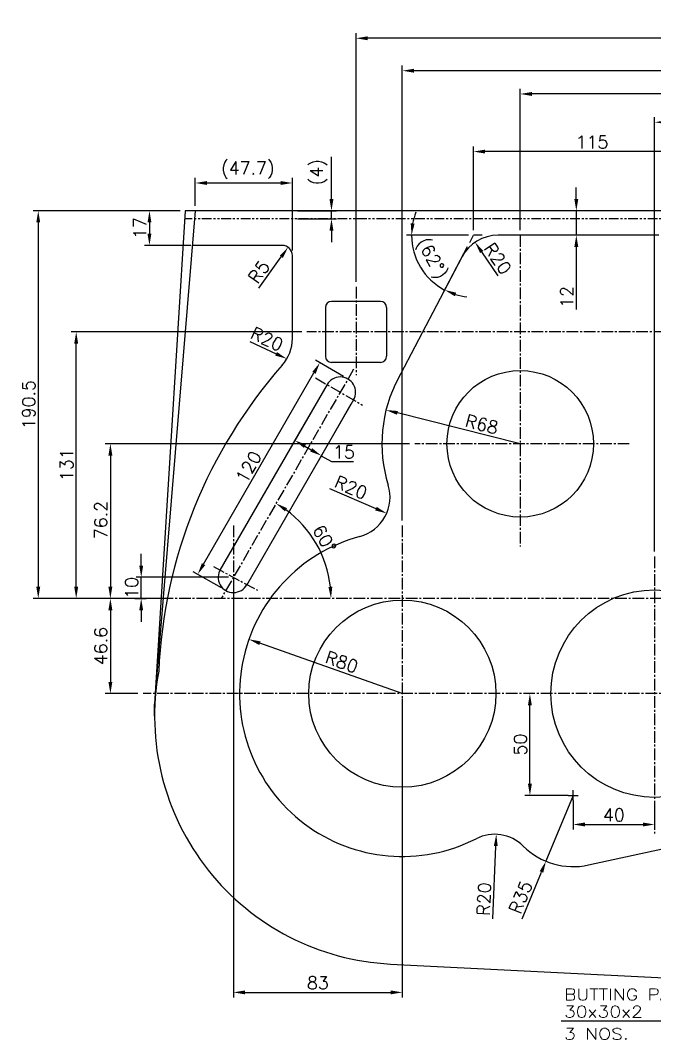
# Model space of a CAD drawing. Header units: millimetres. Extents: x -4466 to 20635, y -2270 to 9154.
# Drawn here: x 18240 to 18551, y 7707 to 8208 of the extents above; entities that cross this region are included whole.
import ezdxf

# ---------------------------------------------------------------- set-up
doc = ezdxf.new("R2010")
doc.units = ezdxf.units.MM
doc.header["$LTSCALE"] = 0.3
doc.header["$PDSIZE"] = -50
doc.linetypes.add('CENTER2', pattern=[28.575, 19.05, -3.175, 3.175, -3.175])
doc.linetypes.add('PHANTOM2', pattern=[31.75, 15.875, -3.175, 3.175, -3.175, 3.175, -3.175])
for name, color, linetype in [('center', 1, 'CENTER2'), ('CHAIN ...', 8, 'PHANTOM2'), ('ht', 6, 'Continuous')]:
    doc.layers.add(name, color=color, linetype=linetype)
doc.styles.add('rs', font='romans.shx')
doc.styles.get("Standard").update_dxf_attribs({"font": 'romans.shx'})
doc.dimstyles.new('sarab', dxfattribs={"dimscale": 3, "dimtxt": 2.5, "dimasz": 2.3, "dimexe": 1, "dimexo": 1, "dimtad": 1, "dimdec": 3, "dimdsep": 46, "dimtxsty": 'rs', "dimcen": 0, "dimclrd": 1, "dimclre": 1, "dimclrt": 7, "dimadec": 3, "dimazin": 2, "dimtfac": 1, "dimtdec": 3, "dimtmove": 0, "dimatfit": 3, "dimfxl": 1, "dimarcsym": 0})
doc.dimstyles.new('sarab$0', dxfattribs={"dimscale": 3, "dimtxt": 2.5, "dimasz": 2.3, "dimexe": 1, "dimexo": 1, "dimtad": 1, "dimdec": 3, "dimdsep": 46, "dimtxsty": 'rs', "dimcen": 0, "dimclrd": 1, "dimclre": 1, "dimclrt": 7, "dimadec": 3, "dimazin": 2, "dimtfac": 1, "dimtdec": 3, "dimtmove": 0, "dimatfit": 3, "dimfxl": 1, "dimarcsym": 0})

# ---------------------------------------------------------------- blocks, each defined once
blk = doc.blocks.new('*D762')
at = {"color": 1, "lineweight": -2, "transparency": 16777216}
blk.add_line((18485.31, 7999.57), (18424.95, 8014.76), dxfattribs=at)
at = {"color": 1, "transparency": 16777216}
blk.add_solid([(18425.18, 8015.69), (18424.71, 8013.83), (18419.37, 8016.16)], dxfattribs=at)
at = {"layer": 'Defpoints', "color": 0, "transparency": 16777216}
for p in [(18419.37, 8016.16), (18485.31, 7999.57)]:
    blk.add_point(p, dxfattribs=at)
at = {"color": 7, "transparency": 16777216, "insert": (18466.43, 8009.15), "char_height": 6.25, "attachment_point": 5, "rotation": 345.8779, "style": 'rs'}
blk.add_mtext('R68', dxfattribs=at)
blk = doc.blocks.new('*D763')
at = {"color": 1, "lineweight": -2, "transparency": 16777216}
blk.add_line((18427.36, 7876.82), (18357.37, 7901.59), dxfattribs=at)
at = {"color": 1, "transparency": 16777216}
blk.add_solid([(18357.69, 7902.5), (18357.05, 7900.69), (18351.95, 7903.51)], dxfattribs=at)
at = {"layer": 'Defpoints', "color": 0, "transparency": 16777216}
for p in [(18351.95, 7903.51), (18427.36, 7876.82)]:
    blk.add_point(p, dxfattribs=at)
at = {"color": 7, "transparency": 16777216, "insert": (18397.61, 7892.32), "char_height": 6.25, "attachment_point": 5, "rotation": 340.5107, "style": 'rs'}
blk.add_mtext('R80', dxfattribs=at)
blk = doc.blocks.new('*D764')
at = {"color": 1, "lineweight": -2, "transparency": 16777216}
blk.add_line((18471.82, 7766.13), (18473.3, 7801.93), dxfattribs=at)
at = {"color": 1, "transparency": 16777216}
blk.add_solid([(18472.34, 7801.97), (18474.26, 7801.89), (18473.54, 7807.68)], dxfattribs=at)
at = {"layer": 'Defpoints', "color": 0, "transparency": 16777216}
for p in [(18473.54, 7807.68), (18472.71, 7787.69)]:
    blk.add_point(p, dxfattribs=at)
at = {"color": 7, "transparency": 16777216, "insert": (18467.53, 7775.91), "char_height": 6.25, "attachment_point": 5, "rotation": 87.6388, "style": 'rs'}
blk.add_mtext('R20', dxfattribs=at)
blk = doc.blocks.new('*D865')
at = {"color": 1, "lineweight": -2, "transparency": 16777216}
for p, q in [((18511.36, 7826.82), (18497.95, 7794.49)), ((18486.19, 7766.14), (18495.75, 7789.18))]:
    blk.add_line(p, q, dxfattribs=at)
at = {"color": 1, "transparency": 16777216}
blk.add_solid([(18494.86, 7789.55), (18496.63, 7788.81), (18497.95, 7794.49)], dxfattribs=at)
at = {"layer": 'Defpoints', "color": 0, "transparency": 16777216}
for p in [(18511.36, 7826.82), (18497.95, 7794.49)]:
    blk.add_point(p, dxfattribs=at)
at = {"color": 7, "transparency": 16777216, "insert": (18485.54, 7776.8), "char_height": 6.25, "attachment_point": 5, "rotation": 67.466, "style": 'rs'}
blk.add_mtext('R35', dxfattribs=at)
blk = doc.blocks.new('*D867')
at = {"color": 1, "lineweight": -2, "transparency": 16777216}
for p, q in [((18312.22, 7923.57), (18281.38, 7923.57)), ((18283.88, 7917.82), (18283.88, 7882.57)), ((18297.44, 7876.82), (18281.38, 7876.82))]:
    blk.add_line(p, q, dxfattribs=at)
at = {"color": 1, "transparency": 16777216}
for points in [[(18282.92, 7917.82), (18284.84, 7917.82), (18283.88, 7923.57)], [(18282.92, 7882.57), (18284.84, 7882.57), (18283.88, 7876.82)]]:
    blk.add_solid(points, dxfattribs=at)
at = {"layer": 'Defpoints', "color": 0, "transparency": 16777216}
for p in [(18314.72, 7923.57), (18283.88, 7876.82), (18299.94, 7876.82)]:
    blk.add_point(p, dxfattribs=at)
at = {"color": 7, "transparency": 16777216, "insert": (18279.2, 7900.19), "char_height": 6.25, "attachment_point": 5, "rotation": 90, "style": 'rs'}
blk.add_mtext('46.6', dxfattribs=at)
blk = doc.blocks.new('*D890')
at = {"color": 1, "lineweight": -2, "transparency": 16777216}
for p, q in [((18462.31, 8104.57), (18462.31, 8145.65)), ((18571.56, 8143.15), (18468.06, 8143.15)), ((18577.31, 8104.57), (18577.31, 8145.65))]:
    blk.add_line(p, q, dxfattribs=at)
at = {"color": 1, "transparency": 16777216}
for points in [[(18468.06, 8144.11), (18468.06, 8142.19), (18462.31, 8143.15)], [(18571.56, 8144.11), (18571.56, 8142.19), (18577.31, 8143.15)]]:
    blk.add_solid(points, dxfattribs=at)
at = {"layer": 'Defpoints', "color": 0, "transparency": 16777216}
for p in [(18462.31, 8143.15), (18462.31, 8102.07), (18577.31, 8102.07)]:
    blk.add_point(p, dxfattribs=at)
at = {"color": 7, "transparency": 16777216, "insert": (18520.6, 8147.84), "char_height": 6.25, "attachment_point": 5, "style": 'rs'}
blk.add_mtext('115', dxfattribs=at)
blk = doc.blocks.new('*D892')
at = {"color": 1, "lineweight": -2, "transparency": 16777216}
for p, q in [((18459.81, 8102.07), (18429.4, 8102.07)), ((18459.31, 8096.34), (18447.02, 8072.92))]:
    blk.add_line(p, q, dxfattribs=at)
for start, end in [(158.3065, 169.1532), (180, 242.3104), (253.1571, 264.0039)]:
    blk.add_arc((18462.31, 8102.07), 30.42, start, end, dxfattribs=at)
at = {"color": 1, "transparency": 16777216}
for points in [[(18433.39, 8107.7), (18431.49, 8107.88), (18431.9, 8102.07)], [(18453.14, 8072.07), (18453.86, 8073.84), (18448.18, 8075.13)]]:
    blk.add_solid(points, dxfattribs=at)
at = {"layer": 'Defpoints', "color": 0, "transparency": 16777216}
for p in [(18460.47, 8098.56), (18462.31, 8102.07), (18462.31, 8102.07), (18466.57, 8102.07), (18439.55, 8081.9)]:
    blk.add_point(p, dxfattribs=at)
at = {"color": 7, "transparency": 16777216, "insert": (18441.33, 8090.23), "char_height": 6.25, "attachment_point": 5, "rotation": 299.4335, "style": 'rs'}
blk.add_mtext('(62%%D)', dxfattribs=at)
blk = doc.blocks.new('*D893')
at = {"color": 1, "lineweight": -2, "transparency": 16777216}
for p, q in [((18551.36, 7946.65), (18551.36, 8160.07)), ((18734.61, 8116.57), (18734.61, 8160.07)), ((18728.86, 8157.57), (18557.11, 8157.57))]:
    blk.add_line(p, q, dxfattribs=at)
at = {"color": 1, "transparency": 16777216}
for points in [[(18557.11, 8158.53), (18557.11, 8156.62), (18551.36, 8157.57)], [(18728.86, 8158.53), (18728.86, 8156.62), (18734.61, 8157.57)]]:
    blk.add_solid(points, dxfattribs=at)
at = {"layer": 'Defpoints', "color": 0, "transparency": 16777216}
for p in [(18551.36, 8157.57), (18734.61, 8114.07), (18551.36, 7944.15)]:
    blk.add_point(p, dxfattribs=at)
at = {"color": 7, "transparency": 16777216, "insert": (18645.34, 8162.26), "char_height": 6.25, "attachment_point": 5, "style": 'rs'}
blk.add_mtext('183.25', dxfattribs=at)
blk = doc.blocks.new('*D894')
at = {"color": 1, "lineweight": -2, "transparency": 16777216}
for p, q in [((18485.31, 8104.57), (18485.31, 8173.96)), ((18734.61, 8116.57), (18734.61, 8173.96)), ((18728.86, 8171.46), (18491.06, 8171.46))]:
    blk.add_line(p, q, dxfattribs=at)
at = {"color": 1, "transparency": 16777216}
for points in [[(18491.06, 8172.42), (18491.06, 8170.5), (18485.31, 8171.46)], [(18728.86, 8172.42), (18728.86, 8170.5), (18734.61, 8171.46)]]:
    blk.add_solid(points, dxfattribs=at)
at = {"layer": 'Defpoints', "color": 0, "transparency": 16777216}
for p in [(18485.31, 8171.46), (18734.61, 8114.07), (18485.31, 8102.07)]:
    blk.add_point(p, dxfattribs=at)
at = {"color": 7, "transparency": 16777216, "insert": (18608.64, 8176.15), "char_height": 6.25, "attachment_point": 5, "style": 'rs'}
blk.add_mtext('249.3', dxfattribs=at)
blk = doc.blocks.new('*D783')
at = {"color": 1, "lineweight": -2, "transparency": 16777216}
for p, q in [((18427.36, 7961.91), (18427.36, 8185.39)), ((18734.61, 8172.89), (18734.61, 8185.39)), ((18728.86, 8182.89), (18433.11, 8182.89))]:
    blk.add_line(p, q, dxfattribs=at)
at = {"color": 1, "transparency": 16777216}
for points in [[(18433.11, 8183.85), (18433.11, 8181.94), (18427.36, 8182.89)], [(18728.86, 8183.85), (18728.86, 8181.94), (18734.61, 8182.89)]]:
    blk.add_solid(points, dxfattribs=at)
at = {"layer": 'Defpoints', "color": 0, "transparency": 16777216}
for p in [(18427.36, 8182.89), (18734.61, 8170.39), (18427.36, 7959.41)]:
    blk.add_point(p, dxfattribs=at)
at = {"color": 7, "transparency": 16777216, "insert": (18620.19, 8187.58), "char_height": 6.25, "attachment_point": 5, "style": 'rs'}
blk.add_mtext('307.25', dxfattribs=at)
blk = doc.blocks.new('*D895')
at = {"color": 1, "lineweight": -2, "transparency": 16777216}
for p, q in [((18430.96, 7999.57), (18281.38, 7999.57)), ((18283.88, 7993.82), (18283.88, 7929.32)), ((18310.66, 7923.57), (18281.38, 7923.57))]:
    blk.add_line(p, q, dxfattribs=at)
at = {"color": 1, "transparency": 16777216}
for points in [[(18282.92, 7993.82), (18284.84, 7993.82), (18283.88, 7999.57)], [(18282.92, 7929.32), (18284.84, 7929.32), (18283.88, 7923.57)]]:
    blk.add_solid(points, dxfattribs=at)
at = {"layer": 'Defpoints', "color": 0, "transparency": 16777216}
for p in [(18433.46, 7999.57), (18283.88, 7923.57), (18313.16, 7923.57)]:
    blk.add_point(p, dxfattribs=at)
at = {"color": 7, "transparency": 16777216, "insert": (18279.2, 7962.1), "char_height": 6.25, "attachment_point": 5, "rotation": 90, "style": 'rs'}
blk.add_mtext('76.2', dxfattribs=at)
blk = doc.blocks.new('*D784')
at = {"color": 1, "lineweight": -2, "transparency": 16777216}
for p, q in [((18490.07, 7832.57), (18490.07, 7871.07)), ((18508.86, 7826.82), (18487.57, 7826.82))]:
    blk.add_line(p, q, dxfattribs=at)
at = {"color": 1, "transparency": 16777216}
for points in [[(18489.11, 7871.07), (18491.03, 7871.07), (18490.07, 7876.82)], [(18489.11, 7832.57), (18491.03, 7832.57), (18490.07, 7826.82)]]:
    blk.add_solid(points, dxfattribs=at)
at = {"layer": 'Defpoints', "color": 0, "transparency": 16777216}
for p in [(18490.07, 7876.82), (18490.07, 7876.82), (18511.36, 7826.82)]:
    blk.add_point(p, dxfattribs=at)
at = {"color": 7, "transparency": 16777216, "insert": (18485.38, 7851.82), "char_height": 6.25, "attachment_point": 5, "rotation": 90, "style": 'rs'}
blk.add_mtext('50', dxfattribs=at)
blk = doc.blocks.new('*D896')
at = {"color": 1, "lineweight": -2, "transparency": 16777216}
for p, q in [((18511.36, 7824.32), (18511.36, 7810.03)), ((18551.36, 7823.32), (18551.36, 7810.03)), ((18517.11, 7812.53), (18545.61, 7812.53))]:
    blk.add_line(p, q, dxfattribs=at)
at = {"color": 1, "transparency": 16777216}
for points in [[(18517.11, 7813.49), (18517.11, 7811.57), (18511.36, 7812.53)], [(18545.61, 7813.49), (18545.61, 7811.57), (18551.36, 7812.53)]]:
    blk.add_solid(points, dxfattribs=at)
at = {"layer": 'Defpoints', "color": 0, "transparency": 16777216}
for p in [(18511.36, 7826.82), (18551.36, 7825.82), (18551.36, 7812.53)]:
    blk.add_point(p, dxfattribs=at)
at = {"color": 7, "transparency": 16777216, "insert": (18531.36, 7817.22), "char_height": 6.25, "attachment_point": 5, "style": 'rs'}
blk.add_mtext('40', dxfattribs=at)
blk = doc.blocks.new('*D791')
at = {"color": 1, "lineweight": -2, "transparency": 16777216}
for p, q in [((18512.88, 8119.82), (18512.88, 8125.57)), ((18512.88, 8114.07), (18512.88, 8102.07)), ((18512.88, 8096.32), (18512.88, 8065.55))]:
    blk.add_line(p, q, dxfattribs=at)
at = {"color": 1, "transparency": 16777216}
for points in [[(18511.92, 8119.82), (18513.83, 8119.82), (18512.88, 8114.07)], [(18511.92, 8096.32), (18513.83, 8096.32), (18512.88, 8102.07)]]:
    blk.add_solid(points, dxfattribs=at)
at = {"layer": 'Defpoints', "color": 0, "transparency": 16777216}
for p in [(18512.88, 8114.07), (18512.88, 8102.07), (18512.88, 8102.07)]:
    blk.add_point(p, dxfattribs=at)
at = {"color": 7, "transparency": 16777216, "insert": (18508.19, 8071.73), "char_height": 6.25, "attachment_point": 5, "rotation": 90, "style": 'rs'}
blk.add_mtext('12', dxfattribs=at)
blk = doc.blocks.new('*D899')
at = {"color": 1, "lineweight": -2, "transparency": 16777216}
for p, q in [((18318.11, 8114.07), (18245.93, 8114.07)), ((18248.43, 8108.32), (18248.43, 7929.32)), ((18310.66, 7923.57), (18245.93, 7923.57))]:
    blk.add_line(p, q, dxfattribs=at)
at = {"color": 1, "transparency": 16777216}
for points in [[(18247.47, 8108.32), (18249.39, 8108.32), (18248.43, 8114.07)], [(18247.47, 7929.32), (18249.39, 7929.32), (18248.43, 7923.57)]]:
    blk.add_solid(points, dxfattribs=at)
at = {"layer": 'Defpoints', "color": 0, "transparency": 16777216}
for p in [(18320.61, 8114.07), (18248.43, 7923.57), (18313.16, 7923.57)]:
    blk.add_point(p, dxfattribs=at)
at = {"color": 7, "transparency": 16777216, "insert": (18243.74, 8018.82), "char_height": 6.25, "attachment_point": 5, "rotation": 90, "style": 'rs'}
blk.add_mtext('190.5', dxfattribs=at)
blk = doc.blocks.new('*D797')
at = {"color": 1, "lineweight": -2, "transparency": 16777216}
for p, q in [((18325.61, 8116.57), (18325.61, 8130.22)), ((18373.31, 8094.57), (18373.31, 8130.22)), ((18331.36, 8127.72), (18367.56, 8127.72))]:
    blk.add_line(p, q, dxfattribs=at)
at = {"color": 1, "transparency": 16777216}
for points in [[(18331.36, 8128.68), (18331.36, 8126.76), (18325.61, 8127.72)], [(18367.56, 8128.68), (18367.56, 8126.76), (18373.31, 8127.72)]]:
    blk.add_solid(points, dxfattribs=at)
at = {"layer": 'Defpoints', "color": 0, "transparency": 16777216}
for p in [(18373.31, 8127.72), (18325.61, 8114.07), (18373.31, 8092.07)]:
    blk.add_point(p, dxfattribs=at)
at = {"color": 7, "transparency": 16777216, "insert": (18351.41, 8134.04), "char_height": 6.25, "attachment_point": 5, "style": 'rs'}
blk.add_mtext('(47.7)', dxfattribs=at)
blk = doc.blocks.new('*D798')
at = {"color": 1, "lineweight": -2, "transparency": 16777216}
for p, q in [((18316.68, 8114.07), (18300.58, 8114.07)), ((18303.08, 8108.32), (18303.08, 8102.82)), ((18323.35, 8097.07), (18300.58, 8097.07))]:
    blk.add_line(p, q, dxfattribs=at)
at = {"color": 1, "transparency": 16777216}
for points in [[(18302.13, 8108.32), (18304.04, 8108.32), (18303.08, 8114.07)], [(18302.13, 8102.82), (18304.04, 8102.82), (18303.08, 8097.07)]]:
    blk.add_solid(points, dxfattribs=at)
at = {"layer": 'Defpoints', "color": 0, "transparency": 16777216}
for p in [(18319.18, 8114.07), (18303.08, 8097.07), (18325.85, 8097.07)]:
    blk.add_point(p, dxfattribs=at)
at = {"color": 7, "transparency": 16777216, "insert": (18298.4, 8105.57), "char_height": 6.25, "attachment_point": 5, "rotation": 90, "style": 'rs'}
blk.add_mtext('17', dxfattribs=at)
blk = doc.blocks.new('*D805')
at = {"color": 1, "lineweight": -2, "transparency": 16777216}
blk.add_line((18352.4, 8049.77), (18365.33, 8043.78), dxfattribs=at)
at = {"color": 1, "transparency": 16777216}
blk.add_solid([(18365.73, 8044.65), (18364.93, 8042.91), (18370.55, 8041.36)], dxfattribs=at)
at = {"layer": 'Defpoints', "color": 0, "transparency": 16777216}
for p in [(18352.4, 8049.77), (18370.55, 8041.36)]:
    blk.add_point(p, dxfattribs=at)
at = {"color": 7, "transparency": 16777216, "insert": (18360.84, 8051.03), "char_height": 6.25, "attachment_point": 5, "rotation": 335.1183, "style": 'rs'}
blk.add_mtext('R20', dxfattribs=at)
blk = doc.blocks.new('*D806')
at = {"color": 1, "lineweight": -2, "transparency": 16777216}
blk.add_line((18356.88, 8075.98), (18367.88, 8091.46), dxfattribs=at)
at = {"color": 1, "transparency": 16777216}
blk.add_solid([(18367.1, 8092.01), (18368.66, 8090.9), (18371.21, 8096.15)], dxfattribs=at)
at = {"layer": 'Defpoints', "color": 0, "transparency": 16777216}
for p in [(18371.21, 8096.15), (18368.31, 8092.07)]:
    blk.add_point(p, dxfattribs=at)
at = {"color": 7, "transparency": 16777216, "insert": (18356.89, 8084.09), "char_height": 6.25, "attachment_point": 5, "rotation": 54.5966, "style": 'rs'}
blk.add_mtext('R5', dxfattribs=at)
blk = doc.blocks.new('*D946')
at = {"color": 1, "lineweight": -2, "transparency": 16777216}
blk.add_line((18474.41, 8082.07), (18466.37, 8093.84), dxfattribs=at)
at = {"color": 1, "transparency": 16777216}
blk.add_solid([(18467.17, 8094.38), (18465.58, 8093.3), (18463.13, 8098.59)], dxfattribs=at)
at = {"layer": 'Defpoints', "color": 0, "transparency": 16777216}
for p in [(18463.13, 8098.59), (18474.41, 8082.07)]:
    blk.add_point(p, dxfattribs=at)
at = {"color": 7, "transparency": 16777216, "insert": (18474.26, 8090.6), "char_height": 6.25, "attachment_point": 5, "rotation": 304.3042, "style": 'rs'}
blk.add_mtext('R20', dxfattribs=at)
blk = doc.blocks.new('*D808')
at = {"color": 1, "lineweight": -2, "transparency": 16777216}
for p, q in [((18392.54, 8119.82), (18392.54, 8140.6)), ((18375.81, 8114.07), (18395.04, 8114.07)), ((18392.54, 8110.07), (18392.54, 8114.07)), ((18375.81, 8110.07), (18395.04, 8110.07)), ((18392.54, 8104.32), (18392.54, 8098.57))]:
    blk.add_line(p, q, dxfattribs=at)
at = {"color": 1, "transparency": 16777216}
for points in [[(18391.58, 8119.82), (18393.5, 8119.82), (18392.54, 8114.07)], [(18391.58, 8104.32), (18393.5, 8104.32), (18392.54, 8110.07)]]:
    blk.add_solid(points, dxfattribs=at)
at = {"layer": 'Defpoints', "color": 0, "transparency": 16777216}
for p in [(18373.31, 8114.07), (18373.31, 8110.07), (18392.54, 8110.07)]:
    blk.add_point(p, dxfattribs=at)
at = {"color": 7, "transparency": 16777216, "insert": (18386.22, 8133.08), "char_height": 6.25, "attachment_point": 5, "rotation": 90, "style": 'rs'}
blk.add_mtext('(4)', dxfattribs=at)
blk = doc.blocks.new('*D823')
at = {"color": 1, "lineweight": -2, "transparency": 16777216}
blk.add_line((18391.49, 7977.61), (18414.39, 7967.71), dxfattribs=at)
at = {"color": 1, "transparency": 16777216}
blk.add_solid([(18414.77, 7968.59), (18414.01, 7966.83), (18419.66, 7965.43)], dxfattribs=at)
at = {"layer": 'Defpoints', "color": 0, "transparency": 16777216}
for p in [(18401.31, 7973.36), (18419.66, 7965.43)]:
    blk.add_point(p, dxfattribs=at)
at = {"color": 7, "transparency": 16777216, "insert": (18402.16, 7978.1), "char_height": 6.25, "attachment_point": 5, "rotation": 336.618, "style": 'rs'}
blk.add_mtext('R20', dxfattribs=at)
blk = doc.blocks.new('*D990')
at = {"layer": 'Defpoints', "color": 0, "transparency": 16777216}
for p in [(18404.61, 8198.83), (18734.61, 8170.39), (18404.61, 8076.68)]:
    blk.add_point(p, dxfattribs=at)
at = {"layer": 'ht', "color": 1, "lineweight": -2, "transparency": 16777216}
for p, q in [((18404.61, 8079.18), (18404.61, 8201.33)), ((18728.86, 8198.83), (18410.36, 8198.83)), ((18734.61, 8172.89), (18734.61, 8201.33))]:
    blk.add_line(p, q, dxfattribs=at)
at = {"layer": 'ht', "color": 1, "transparency": 16777216}
for points in [[(18410.36, 8199.79), (18410.36, 8197.87), (18404.61, 8198.83)], [(18728.86, 8199.79), (18728.86, 8197.87), (18734.61, 8198.83)]]:
    blk.add_solid(points, dxfattribs=at)
at = {"layer": 'ht', "color": 7, "transparency": 16777216, "insert": (18569.61, 8203.52), "char_height": 6.25, "attachment_point": 5, "style": 'rs'}
blk.add_mtext('330', dxfattribs=at)
blk = doc.blocks.new('_DatumFilled')
at = {"color": 0, "linetype": 'ByBlock'}
blk.add_solid([(0, 0.577), (-1, 0), (0, -0.577)], dxfattribs=at)
blk = doc.blocks.new('*D947')
at = {"color": 1, "lineweight": -2, "transparency": 16777216}
for p, q in [((18378, 8054.57), (18264.58, 8054.57)), ((18267.08, 7929.32), (18267.08, 8048.82)), ((18293.38, 7923.57), (18264.58, 7923.57))]:
    blk.add_line(p, q, dxfattribs=at)
at = {"color": 1, "transparency": 16777216}
for points in [[(18266.12, 8048.82), (18268.04, 8048.82), (18267.08, 8054.57)], [(18266.12, 7929.32), (18268.04, 7929.32), (18267.08, 7923.57)]]:
    blk.add_solid(points, dxfattribs=at)
at = {"layer": 'Defpoints', "color": 0, "transparency": 16777216}
for p in [(18267.08, 8054.57), (18380.5, 8054.57), (18295.88, 7923.57)]:
    blk.add_point(p, dxfattribs=at)
at = {"color": 7, "transparency": 16777216, "insert": (18262.39, 7989.31), "char_height": 6.25, "attachment_point": 5, "rotation": 90, "style": 'rs'}
blk.add_mtext('131', dxfattribs=at)
blk = doc.blocks.new('*D1005')
at = {"color": 1, "lineweight": -2, "transparency": 16777216}
for p, q in [((18398.45, 8032.65), (18384.64, 8040.63)), ((18329.68, 7940.43), (18383.93, 8034.4)), ((18338.45, 7928.73), (18324.64, 7936.7))]:
    blk.add_line(p, q, dxfattribs=at)
at = {"color": 1, "transparency": 16777216}
for points in [[(18383.1, 8034.88), (18384.76, 8033.92), (18386.8, 8039.38)], [(18328.85, 7940.91), (18330.51, 7939.96), (18326.8, 7935.45)]]:
    blk.add_solid(points, dxfattribs=at)
at = {"layer": 'Defpoints', "color": 0, "transparency": 16777216}
for p in [(18386.8, 8039.38), (18400.61, 8031.4), (18340.61, 7927.48)]:
    blk.add_point(p, dxfattribs=at)
at = {"color": 7, "transparency": 16777216, "insert": (18351.85, 7988.21), "char_height": 6.25, "attachment_point": 5, "rotation": 60, "style": 'rs'}
blk.add_mtext('120', dxfattribs=at)
blk = doc.blocks.new('*D1006')
at = {"color": 1, "lineweight": -2, "transparency": 16777216}
for p, q in [((18344.36, 7931.48), (18344.36, 7727.53)), ((18427.36, 7874.32), (18427.36, 7727.53)), ((18350.11, 7730.03), (18421.61, 7730.03))]:
    blk.add_line(p, q, dxfattribs=at)
at = {"color": 1, "transparency": 16777216}
for points in [[(18350.11, 7730.99), (18350.11, 7729.07), (18344.36, 7730.03)], [(18421.61, 7730.99), (18421.61, 7729.07), (18427.36, 7730.03)]]:
    blk.add_solid(points, dxfattribs=at)
at = {"layer": 'Defpoints', "color": 0, "transparency": 16777216}
for p in [(18344.36, 7933.98), (18427.36, 7876.82), (18427.36, 7730.03)]:
    blk.add_point(p, dxfattribs=at)
at = {"color": 7, "transparency": 16777216, "insert": (18385.86, 7734.72), "char_height": 6.25, "attachment_point": 5, "style": 'rs'}
blk.add_mtext('83', dxfattribs=at)
blk = doc.blocks.new('*D1007')
at = {"color": 1, "lineweight": -2, "transparency": 16777216}
blk.add_arc((18338.35, 7923.57), 53.96, 6.1087, 53.8913, dxfattribs=at)
at = {"color": 1, "transparency": 16777216}
for points in [[(18369.63, 7966.36), (18370.68, 7967.96), (18365.33, 7970.3)], [(18392.96, 7929.36), (18391.05, 7929.26), (18392.31, 7923.57)]]:
    blk.add_solid(points, dxfattribs=at)
at = {"layer": 'Defpoints', "color": 0, "transparency": 16777216}
for p in [(18403.36, 8036.17), (18389.06, 7942.02), (18291.11, 7923.57), (18338.31, 7923.5), (18923.43, 7923.57)]:
    blk.add_point(p, dxfattribs=at)
at = {"color": 7, "transparency": 16777216, "insert": (18389.14, 7952.89), "char_height": 6.25, "attachment_point": 5, "rotation": 300, "style": 'rs'}
blk.add_mtext('60°', dxfattribs=at)
blk = doc.blocks.new('*D1008')
at = {"color": 1, "lineweight": -2, "transparency": 16777216}
for p, q in [((18299.03, 7939.73), (18299.03, 7945.48)), ((18341.86, 7933.98), (18296.53, 7933.98)), ((18299.03, 7923.57), (18299.03, 7933.98)), ((18295.88, 7923.57), (18301.53, 7923.57)), ((18299.03, 7917.82), (18299.03, 7912.07))]:
    blk.add_line(p, q, dxfattribs=at)
at = {"color": 1, "transparency": 16777216}
for points in [[(18298.07, 7939.73), (18299.99, 7939.73), (18299.03, 7933.98)], [(18298.07, 7917.82), (18299.99, 7917.82), (18299.03, 7923.57)]]:
    blk.add_solid(points, dxfattribs=at)
at = {"layer": 'Defpoints', "color": 0, "transparency": 16777216}
for p in [(18299.03, 7933.98), (18344.36, 7933.98), (18293.38, 7923.57)]:
    blk.add_point(p, dxfattribs=at)
at = {"color": 7, "transparency": 16777216, "insert": (18294.34, 7928.77), "char_height": 6.25, "attachment_point": 5, "rotation": 90, "style": 'rs'}
blk.add_mtext('10', dxfattribs=at)
blk = doc.blocks.new('*D1009')
at = {"color": 1, "lineweight": -2, "transparency": 16777216}
for p, q in [((18389.12, 8026.49), (18373.29, 7999.07)), ((18402.11, 8018.99), (18386.28, 7991.57)), ((18379.52, 7998.36), (18382.55, 7996.61)), ((18387.53, 7993.74), (18392.51, 7990.86)), ((18392.51, 7990.86), (18403.3, 7990.86))]:
    blk.add_line(p, q, dxfattribs=at)
at = {"color": 1, "transparency": 16777216}
for points in [[(18380, 7999.19), (18379.04, 7997.53), (18374.54, 8001.24)], [(18383.03, 7997.44), (18382.07, 7995.78), (18387.53, 7993.74)]]:
    blk.add_solid(points, dxfattribs=at)
at = {"layer": 'Defpoints', "color": 0, "transparency": 16777216}
for p in [(18390.37, 8028.66), (18403.36, 8021.16), (18387.53, 7993.74)]:
    blk.add_point(p, dxfattribs=at)
at = {"color": 7, "transparency": 16777216, "insert": (18398.68, 7995.55), "char_height": 6.25, "attachment_point": 5, "style": 'rs'}
blk.add_mtext('15', dxfattribs=at)

msp = doc.modelspace()

# ---------------------------------------------------------------- linework, layer by layer
for p, q in [((18320.61478, 8114.06958), (18305.61478, 7871.58949)), ((18325.61478, 8114.06958), (18305.92644, 7876.62759)), ((18891.61478, 8114.06958), (18320.61478, 8114.06958)), ((18460.47159, 8098.55726), (18462.31478, 8102.06958)), ((18466.57002, 8102.06958), (18462.31478, 8102.06958)), ((18553.47971, 8102.06958), (18474.40584, 8102.06958)), ((18368.31478, 8097.06958), (18324.1155, 8097.06958)), ((18373.31478, 8051.38246), (18373.31478, 8092.06958)), ((18424.75779, 8030.50258), (18456.69629, 8091.36322)), ((18416.61478, 8069.56958), (18392.61478, 8069.56958)), ((18389.61478, 8066.56958), (18389.61478, 8042.56958)), ((18419.61478, 8066.56958), (18419.61478, 8042.56958)), ((18416.61478, 8039.56958), (18392.61478, 8039.56958)), ((18390.36776, 8028.65907), (18337.75229, 7937.52641)), ((18403.35814, 8021.15907), (18350.74267, 7930.02641)), ((18305.61478, 7865.81958), (18305.61478, 7871.58949)), ((18518.83148, 7792.62531), (18580.86996, 7806.17209)), ((18421.52592, 7743.97162), (18724.88259, 7728.8126))]:
    msp.add_line(p, q)
at = {"color": 1}
for p, q in [((18511.36478, 7824.31958), (18511.36478, 7829.31958)), ((18508.86478, 7826.81958), (18513.86478, 7826.81958))]:
    msp.add_line(p, q, dxfattribs=at)
for centre, radius in [((18485.31478, 7999.56958), 36), ((18551.36478, 7876.81958), 51), ((18427.36478, 7876.81958), 46)]:
    msp.add_circle(centre, radius)
for centre, radius, start, end in [((18474.40584, 8082.06958), 20, 90, 152.3103697), ((18368.31478, 8092.06958), 5, 0, 90), ((18392.61478, 8066.56958), 3, 90, 180), ((18416.61478, 8066.56958), 3, 0, 90), ((18353.31478, 8051.38246), 20, 318.6067864, 0), ((18551.36478, 7876.81958), 244, 138.6067864, 177.4193893), ((18392.61478, 8042.56958), 3, 180, 270), ((18416.61478, 8042.56958), 3, 270, 0), ((18396.86295, 8024.90907), 7.5, 330, 150), ((18485.31478, 7999.56958), 68, 151.6790466, 197.3243703), ((18401.30697, 7973.36486), 20, 285.1043685, 17.3243703), ((18427.36478, 7876.81958), 80, 105.1043685, 296.9664719), ((18344.36478, 7933.97958), 7.50367, 148.2083392, 331.7916608), ((18427.61478, 7865.81958), 122, 169.6177873, 267.139254), ((18472.71169, 7787.69238), 20, 45.3492394, 116.9664719), ((18511.36478, 7826.81958), 35, 225.3492394, 282.3178115)]:
    msp.add_arc(centre, radius, start, end)
at = {"layer": 'center'}
for p, q in [((18485.31478, 8102.06958), (18485.31478, 7949.06303)), ((18404.61478, 8076.67689), (18404.61478, 8033.32971)), ((18856.67372, 8054.56958), (18380.50483, 8054.56958)), ((18403.36376, 8036.1688), (18338.31416, 7923.49959)), ((18384.73032, 8031.91385), (18407.78777, 8018.60163)), ((18538.93589, 7999.56958), (18433.46103, 7999.56958)), ((18344.36478, 7959.40993), (18344.36478, 7734.218)), ((18427.36478, 7959.40993), (18427.36478, 7734.218)), ((18551.36478, 7944.15157), (18551.36478, 7808.15004)), ((18334.56061, 7939.23837), (18356.16187, 7927.65183)), ((18923.42755, 7923.56958), (18291.11496, 7923.56958)), ((18621.15154, 7876.81958), (18299.94349, 7876.81958))]:
    msp.add_line(p, q, dxfattribs=at)
at = {"layer": 'CHAIN ...'}
msp.add_line((18895.61478, 8110.06958), (18320.61478, 8110.06958), dxfattribs=at)

# ---------------------------------------------------------------- texts
at = {"width": 1.2}
for s, p in [('BUTTING PADS', (18506.83196, 7726.17718)), ('30x30x2', (18506.83196, 7717.73968)), ('3 NOS.', (18506.83196, 7706.82474))]:
    msp.add_text(s, height=5.625, dxfattribs=at).set_placement(p)

# ---------------------------------------------------------------- dimensions: what is measured, and where the dimension line sits
for base, p1, p2, picture, middle in [((18427.36478, 8182.89374), (18734.61478, 8170.38828), (18427.36478, 7959.40993), '*D783', (18620.18556, 8182.89374)), ((18485.31478, 8171.46311), (18734.61478, 8114.06958), (18485.31478, 8102.06958), '*D894', (18608.64451, 8171.46311)), ((18551.36478, 8157.57438), (18734.61478, 8114.06958), (18551.36478, 7944.15157), '*D893', (18645.33706, 8157.57438)), ((18462.31478, 8143.15145), (18577.31478, 8102.06958), (18462.31478, 8102.06958), '*D890', (18520.59586, 8143.15145))]:
    dim = msp.add_linear_dim(base=base, p1=p1, p2=p2, dimstyle='sarab', override={"dimscale": 2.5, "dimdec": 2, "dimadec": 2, "dimtdec": 2, "dimatfit": 0})
    dim.commit()
    dim.dimension.update_dxf_attribs({"geometry": picture, "text_midpoint": middle, "dimtype": 160})
dim = msp.add_linear_dim(base=(18373.31478, 8127.7191), p1=(18325.61478, 8114.06958), p2=(18373.31478, 8092.06958), text='(<>)', dimstyle='sarab', override={"dimscale": 2.5, "dimdec": 2, "dimadec": 2, "dimtdec": 2, "dimatfit": 0})
dim.commit()
dim.dimension.update_dxf_attribs({"geometry": '*D797', "text_midpoint": (18351.4085, 8127.7191), "dimtype": 160})
for base, p1, p2, text, picture, middle in [((18392.53962, 8110.06958), (18373.31478, 8114.06958), (18373.31478, 8110.06958), '(<>)', '*D808', (18392.53962, 8133.08447)), ((18283.88332, 7923.56958), (18433.46103, 7999.56958), (18313.16045, 7923.56958), '76.2', '*D895', (18283.88332, 7962.09566))]:
    dim = msp.add_linear_dim(base=base, p1=p1, p2=p2, angle=90, text=text, dimstyle='sarab', override={"dimscale": 2.5, "dimdec": 2, "dimadec": 2, "dimtdec": 2, "dimatfit": 0})
    dim.commit()
    dim.dimension.update_dxf_attribs({"geometry": picture, "text_midpoint": middle, "dimtype": 160})
for base, p1, p2, angle, dimstyle, override, picture, middle, dimtype in [((18512.87531, 8102.06958), (18512.87531, 8114.06958), (18512.87531, 8102.06958), 90, 'sarab', {"dimscale": 2.5, "dimdec": 2, "dimadec": 2, "dimtdec": 2, "dimatfit": 0}, '*D791', (18512.87531, 8071.7303), 160), ((18248.43129, 7923.56958), (18320.61478, 8114.06958), (18313.16045, 7923.56958), 90, 'sarab', {"dimscale": 2.5, "dimdec": 2, "dimadec": 2, "dimtdec": 2, "dimatfit": 0}, '*D899', (18248.43129, 8018.81958), 160), ((18267.0819, 8054.56958), (18295.87965, 7923.56958), (18380.50483, 8054.56958), 90, 'sarab', {"dimscale": 2.5, "dimtoh": 1, "dimdec": 2, "dimcen": 2.5, "dimadec": 1, "dimtdec": 2, "dimldrblk": 'DatumFilled'}, '*D947', (18267.0819, 7989.30548), 160), ((18386.80273, 8039.3776), (18340.61295, 7927.48122), (18400.61295, 8031.40427), 60, 'sarab$0', {"dimscale": 2.5, "dimtoh": 1, "dimdec": 2, "dimcen": 2.5, "dimadec": 1, "dimtdec": 2, "dimldrblk": 'DatumFilled'}, '*D1005', (18355.90775, 7985.86593), 161), ((18387.52723, 7993.73913), (18390.36776, 8028.65907), (18403.35814, 8021.15907), 330, 'sarab$0', {"dimscale": 2.5, "dimtoh": 1, "dimdec": 2, "dimcen": 2.5, "dimadec": 1, "dimtdec": 2, "dimldrblk": 'DatumFilled'}, '*D1009', (18398.68247, 7990.86413), 161), ((18299.03008, 7933.97958), (18293.37965, 7923.56958), (18344.36478, 7933.97958), 90, 'sarab$0', {"dimscale": 2.5, "dimdec": 0, "dimadec": 2, "dimtdec": 2, "dimatfit": 0}, '*D1008', (18299.03008, 7928.77458), 160)]:
    dim = msp.add_linear_dim(base=base, p1=p1, p2=p2, angle=angle, dimstyle=dimstyle, override=override)
    dim.commit()
    dim.dimension.update_dxf_attribs({"geometry": picture, "text_midpoint": middle, "dimtype": dimtype})
for base, p1, p2, picture, middle in [((18303.0839, 8097.06958), (18319.17865, 8114.06958), (18325.85373, 8097.06958), '*D798', (18298.3964, 8105.56958)), ((18490.07037, 7876.81958), (18511.36478, 7826.81958), (18490.07037, 7876.81958), '*D784', (18485.38287, 7851.81958))]:
    dim = msp.add_linear_dim(base=base, p1=p1, p2=p2, angle=90, dimstyle='sarab', override={"dimscale": 2.5, "dimdec": 2, "dimadec": 2, "dimtdec": 2, "dimatfit": 0})
    dim.commit()
    dim.dimension.update_dxf_attribs({"geometry": picture, "text_midpoint": middle})
dim = msp.add_angular_dim_2l(base=(18439.54675, 8081.8976), line1=((18460.47159, 8098.55726), (18462.31478, 8102.06958)), line2=((18466.57002, 8102.06958), (18462.31478, 8102.06958)), text='(62%%D)', dimstyle='sarab', override={"dimscale": 2.5, "dimdec": 2, "dimadec": 2, "dimtdec": 2, "dimatfit": 0})
dim.commit()
dim.dimension.update_dxf_attribs({"geometry": '*D892', "text_midpoint": (18435.82239, 8087.12148), "dimtype": 162})
for center, mpoint, override, picture, middle in [((18474.40584, 8082.06958), (18463.13412, 8098.59073), {"dimscale": 2.5, "dimdec": 2, "dimadec": 2, "dimtdec": 2, "dimatfit": 0}, '*D946', (18474.26244, 8090.59705)), ((18352.40181, 8049.7735), (18370.54539, 8041.35859), {"dimscale": 2.5, "dimdec": 2, "dimadec": 2, "dimtdec": 2, "dimatfit": 0}, '*D805', (18360.8377, 8051.02809)), ((18511.36478, 7826.81958), (18497.95168, 7794.49175), {"dimscale": 2.5, "dimdec": 2, "dimcen": 2.5, "dimadec": 2, "dimtdec": 2}, '*D865', (18485.53656, 7776.80073))]:
    dim = msp.add_radius_dim(center=center, mpoint=mpoint, dimstyle='sarab', override=override)
    dim.commit()
    dim.dimension.update_dxf_attribs({"geometry": picture, "text_midpoint": middle})
for center, mpoint, override, picture, middle in [((18368.31478, 8092.06958), (18371.21143, 8096.14505), {"dimscale": 2.5, "dimdec": 2, "dimadec": 2, "dimtdec": 2, "dimtmove": 1, "dimatfit": 0}, '*D806', (18360.71281, 8081.37391)), ((18485.31478, 7999.56958), (18419.36988, 8016.16085), {"dimscale": 2.5, "dimdec": 2, "dimadec": 2, "dimtdec": 2, "dimatfit": 0}, '*D762', (18465.28766, 8004.60826)), ((18401.30697, 7973.36486), (18419.66456, 7965.42766), {"dimscale": 2.5, "dimdec": 2, "dimcen": 2.5, "dimadec": 1, "dimtdec": 2}, '*D823', (18400.29894, 7973.8007)), ((18427.36478, 7876.81958), (18351.94848, 7903.51006), {"dimscale": 2.5, "dimdec": 2, "dimadec": 2, "dimtdec": 2, "dimatfit": 0}, '*D763', (18396.04203, 7887.90498)), ((18472.71169, 7787.69238), (18473.53568, 7807.6754), {"dimscale": 2.5, "dimdec": 2, "dimcen": 2.5, "dimadec": 2, "dimtdec": 2}, '*D764', (18472.21803, 7775.72041))]:
    dim = msp.add_radius_dim(center=center, mpoint=mpoint, dimstyle='sarab', override=override)
    dim.commit()
    dim.dimension.update_dxf_attribs({"geometry": picture, "text_midpoint": middle, "dimtype": 164})
dim = msp.add_angular_dim_2l(base=(18389.05785, 7942.02407), line1=((18923.42755, 7923.56958), (18291.11496, 7923.56958)), line2=((18403.36376, 8036.1688), (18338.31416, 7923.49959)), dimstyle='sarab', override={"dimscale": 2.5, "dimdec": 2, "dimadec": 2, "dimtdec": 2, "dimatfit": 0})
dim.commit()
dim.dimension.update_dxf_attribs({"geometry": '*D1007', "text_midpoint": (18389.14246, 7952.89199)})
for base, p1, p2, dimstyle, override, picture, middle in [((18427.36478, 7730.03068), (18344.36478, 7933.97958), (18427.36478, 7876.81958), 'sarab$0', {"dimscale": 2.5, "dimdec": 0, "dimadec": 2, "dimtdec": 2, "dimatfit": 0}, '*D1006', (18385.86478, 7734.71818)), ((18551.36478, 7812.53041), (18511.36478, 7826.81958), (18551.36478, 7825.81958), 'sarab', {"dimscale": 2.5, "dimdec": 2, "dimadec": 2, "dimtdec": 2, "dimatfit": 0}, '*D896', (18531.36478, 7817.21791))]:
    dim = msp.add_linear_dim(base=base, p1=p1, p2=p2, dimstyle=dimstyle, override=override)
    dim.commit()
    dim.dimension.update_dxf_attribs({"geometry": picture, "text_midpoint": middle})
dim = msp.add_linear_dim(base=(18283.88332, 7876.81958), p1=(18314.72295, 7923.56958), p2=(18299.94349, 7876.81958), angle=90, text='46.6', dimstyle='sarab', override={"dimscale": 2.5, "dimdec": 2, "dimadec": 2, "dimtdec": 2, "dimatfit": 0})
dim.commit()
dim.dimension.update_dxf_attribs({"geometry": '*D867', "text_midpoint": (18279.19582, 7900.19458)})
at = {"layer": 'ht'}
dim = msp.add_linear_dim(base=(18404.61478, 8198.82786), p1=(18734.61478, 8170.38828), p2=(18404.61478, 8076.67689), dimstyle='sarab', override={"dimscale": 2.5, "dimtoh": 1, "dimdec": 2, "dimcen": 2.5, "dimadec": 1, "dimtdec": 2, "dimldrblk": 'DatumFilled'}, dxfattribs=at)
dim.commit()
dim.dimension.update_dxf_attribs({"geometry": '*D990', "text_midpoint": (18569.61478, 8198.82786), "dimtype": 160})

# ---------------------------------------------------------------- leaders
msp.add_leader([(18605.52089, 7782.06418), (18581.96851, 7715.92013), (18505.47936, 7715.92013)], dimstyle='sarab', override={"dimscale": 2.5, "dimgap": 0.625, "dimtad": 0, "dimtoh": 1, "dimdec": 2, "dimcen": 2.5, "dimadec": 1, "dimtdec": 2, "dimldrblk": 'DotSmall'})

doc.saveas('drawing.dxf')
